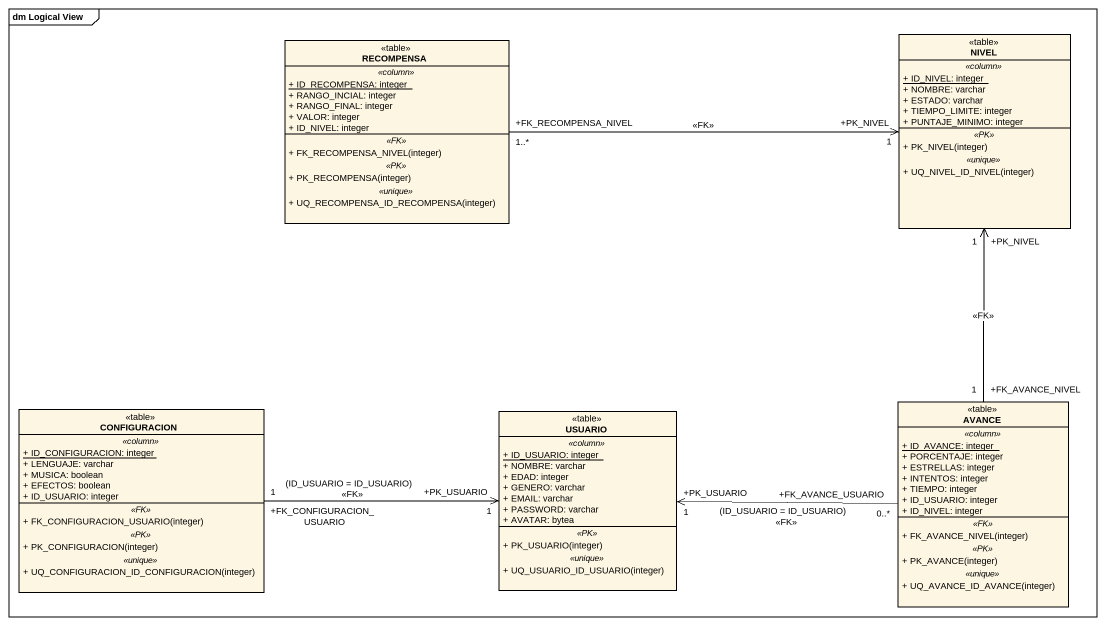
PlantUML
@startuml
mainframe dm Logical View
hide circle
hide empty members
skinparam classAttributeIconSize 0
class RECOMPENSA <<table>> {
  .. <<column>> ..
  {static} + ID_RECOMPENSA: integer
  + RANGO_INCIAL: integer
  + RANGO_FINAL: integer
  + VALOR: integer
  + ID_NIVEL: integer
  .. <<FK>> ..
  + FK_RECOMPENSA_NIVEL(integer)
  .. <<PK>> ..
  + PK_RECOMPENSA(integer)
  .. <<unique>> ..
  + UQ_RECOMPENSA_ID_RECOMPENSA(integer)
}
class NIVEL <<table>> {
  .. <<column>> ..
  {static} + ID_NIVEL: integer
  + NOMBRE: varchar
  + ESTADO: varchar
  + TIEMPO_LIMITE: integer
  + PUNTAJE_MINIMO: integer
  .. <<PK>> ..
  + PK_NIVEL(integer)
  .. <<unique>> ..
  + UQ_NIVEL_ID_NIVEL(integer)
}
class CONFIGURACION <<table>> {
  .. <<column>> ..
  {static} + ID_CONFIGURACION: integer
  + LENGUAJE: varchar
  + MUSICA: boolean
  + EFECTOS: boolean
  + ID_USUARIO: integer
  .. <<FK>> ..
  + FK_CONFIGURACION_USUARIO(integer)
  .. <<PK>> ..
  + PK_CONFIGURACION(integer)
  .. <<unique>> ..
  + UQ_CONFIGURACION_ID_CONFIGURACION(integer)
}
class USUARIO <<table>> {
  .. <<column>> ..
  {static} + ID_USUARIO: integer
  + NOMBRE: varchar
  + EDAD: integer
  + GENERO: varchar
  + EMAIL: varchar
  + PASSWORD: varchar
  + AVATAR: bytea
  .. <<PK>> ..
  + PK_USUARIO(integer)
  .. <<unique>> ..
  + UQ_USUARIO_ID_USUARIO(integer)
}
class AVANCE <<table>> {
  .. <<column>> ..
  {static} + ID_AVANCE: integer
  + PORCENTAJE: integer
  + ESTRELLAS: integer
  + INTENTOS: integer
  + TIEMPO: integer
  + ID_USUARIO: integer
  + ID_NIVEL: integer
  .. <<FK>> ..
  + FK_AVANCE_NIVEL(integer)
  .. <<PK>> ..
  + PK_AVANCE(integer)
  .. <<unique>> ..
  + UQ_AVANCE_ID_AVANCE(integer)
}
RECOMPENSA "+FK_RECOMPENSA_NIVEL\n1..*" -right-> "+PK_NIVEL\n1" NIVEL : <<FK>>
CONFIGURACION "+FK_CONFIGURACION_USUARIO\n1" -right-> "+PK_USUARIO\n1" USUARIO : (ID_USUARIO = ID_USUARIO)\n<<FK>>
AVANCE "+FK_AVANCE_NIVEL\n1" -up-> "+PK_NIVEL\n1" NIVEL : <<FK>>
AVANCE "+FK_AVANCE_USUARIO\n0..*" -left-> "+PK_USUARIO\n1" USUARIO : (ID_USUARIO = ID_USUARIO)\n<<FK>>
@enduml
